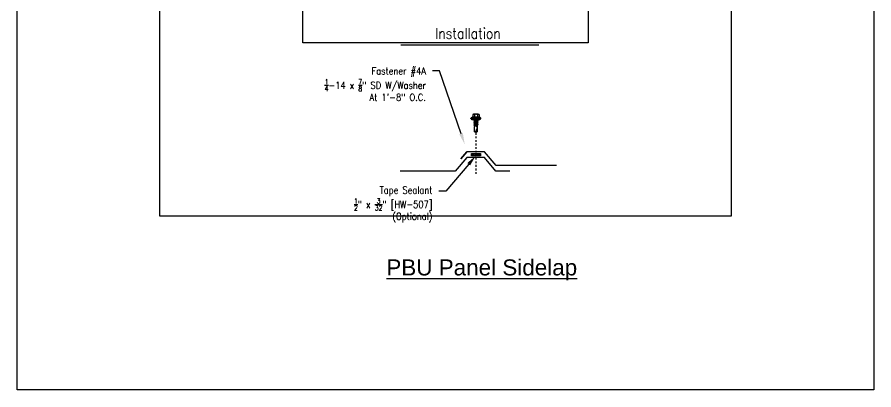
# Model space of a CAD drawing. Header units: inches. Extents: x -24 to 24, y -29.2 to 29.3.
# Drawn here: x -24 to 24, y -29.19 to -8.29 of the extents above; entities that cross this region are included whole.
import ezdxf
from ezdxf import colors
from ezdxf.entities.mleader import LeaderData, LeaderLine
from ezdxf.math import Vec2, Vec3

# ---------------------------------------------------------------- set-up
doc = ezdxf.new("R2010")
doc.units = ezdxf.units.IN
doc.header["$MEASUREMENT"] = 0
doc.linetypes.add('NCI_Dot', pattern=[0.25, 0, -0.25])
doc.layers.get('DEFPOINTS').update_dxf_attribs({"linetype": 'CONTINUOUS'})
for name, color, linetype in [('NCI_Dimensions', 3, 'CONTINUOUS'), ('NCI_Fasteners', 40, 'CONTINUOUS'), ('NCI_Hardware', 11, 'CONTINUOUS'), ('NCI_Panels', 152, 'CONTINUOUS'), ('NCI_Text', 3, 'CONTINUOUS')]:
    doc.layers.add(name, color=color, linetype=linetype)
for name, color, linetype, plot in [('NCI_Internal_Info', 7, 'CONTINUOUS', False), ('NCI_Internal_Info @ 2', 7, 'CONTINUOUS', False), ('NCI_Internal_Info @ 4', 7, 'CONTINUOUS', False), ('NCI_Internal_Info @ 6', 7, 'CONTINUOUS', False)]:
    doc.layers.add(name, color=color, linetype=linetype, plot=plot)
doc.styles.add('NCI_Bold', font='arial.ttf')
doc.styles.add('NCI_Detail', font='simplex.shx', dxfattribs={"width": 0.85, "height": 0.1})
doc.styles.add('NCI_DetailNA', font='simplex.shx', dxfattribs={"width": 0.85})
doc.dimstyles.new('NCI_Detail', dxfattribs={"dimtxt": 0.1, "dimasz": 0.15625, "dimexe": 0.0625, "dimexo": 0.0625, "dimgap": 0.0625, "dimtad": 1, "dimdec": 4, "dimzin": 3, "dimdsep": 46, "dimlunit": 4, "dimtxsty": 'NCI_DetailNA', "dimcen": 0.125, "dimclrd": 9, "dimclre": 9, "dimadec": 3, "dimazin": 2, "dimtfac": 0.66667, "dimtdec": 4, "dimtix": 1, "dimtmove": 1, "dimatfit": 3, "dimfxl": 0.18, "dimtolj": 1, "dimtzin": 0, "dimlwd": 25, "dimlwe": 25, "dimarcsym": 0})

# ---------------------------------------------------------------- blocks, each defined once
blk = doc.blocks.new('DetailOutline8511-2')
at = {"layer": 'NCI_Internal_Info'}
blk.add_lwpolyline([(-4, 4.8866), (4, 4.8866), (4, -4.8646), (-4, -4.8646)], close=True, dxfattribs=at)
blk = doc.blocks.new('*U45')
at = {"layer": 'NCI_Internal_Info @ 2', "xscale": 2, "yscale": 2, "zscale": 2}
blk.add_blockref('DetailOutline8511-2', (0, 0), dxfattribs=at)
at = {"layer": 'NCI_Internal_Info @ 4', "xscale": 4, "yscale": 4, "zscale": 4}
blk.add_blockref('DetailOutline8511-2', (0, 0), dxfattribs=at)
at = {"layer": 'NCI_Internal_Info @ 6', "xscale": 6, "yscale": 6, "zscale": 6}
blk.add_blockref('DetailOutline8511-2', (0, 0), dxfattribs=at)
blk = doc.blocks.new('HW507')
at = {"layer": 'NCI_Hardware'}
h = blk.add_hatch(dxfattribs=at)
h.set_pattern_fill('HEX', color=6, scale=0.01, style=0)
h.set_pattern_definition([(0, (-4.94835, -5.44326), (0, 0.0549926), [0.03175, -0.0635]), (120, (-4.94835, -5.44326), (-0.047625, -0.0274963), [0.03175, -0.0635]), (60, (-4.9166, -5.44326), (-0.047625, 0.0274963), [0.03175, -0.0635])])
h.paths.add_polyline_path([(0.256, 0), (-0.256, 0), (-0.256, -0.125), (0.256, -0.125)])
blk.add_lwpolyline([(0.256, -0.125), (-0.256, -0.125), (-0.256, 0), (0.256, 0)], close=True, dxfattribs=at)
at = {"layer": 'DEFPOINTS', "style": 'NCI_Detail', "width": 0.85, "flags": 1}
for tag, p in [('SPACING', (0.416, 0.034)), ('BDESC', (0.416, 0.291)), ('PARTID', (0.416, 0.205)), ('PARTNO', (0.416, 0.119)), ('GAGE', (0.416, -0.223)), ('LINFT', (0.416, -0.052)), ('FINISH', (0.416, -0.138))]:
    blk.add_attdef(tag, p, '', height=0.05, dxfattribs=at)
blk = doc.blocks.new('#4A')
at = {"layer": 'NCI_Fasteners'}
h = blk.add_hatch(color=256, dxfattribs=at)
h.dxf.hatch_style = 1
h.paths.add_polyline_path([(-0.225, 0.06), (-0.225, 0), (0.225, 0), (0.225, 0.06)])
at = {"layer": 'NCI_Fasteners', "linetype": 'Continuous', "ltscale": 2}
for p, q in [((-0.277, 0.076), (-0.277, 0.091)), ((-0.277, 0.076), (-0.277, 0.091)), ((-0.266, 0.114), (-0.2, 0.17)), ((-0.266, 0.114), (-0.2, 0.17)), ((-0.266, 0.114), (0.266, 0.114)), ((0.266, 0.06), (-0.266, 0.06)), ((-0.225, 0), (-0.225, 0.06)), ((-0.225, 0), (-0.225, 0.06)), ((0.225, 0), (-0.225, 0)), ((-0.2, 0.17), (0.2, 0.17)), ((-0.176, 0.295), (-0.176, 0.17)), ((-0.176, 0.295), (-0.176, 0.17)), ((0.132, 0.315), (-0.132, 0.315)), ((-0.116, 0), (-0.094, -0.013)), ((-0.116, 0), (-0.094, -0.013)), ((-0.028, 0), (-0.094, -0.013)), ((-0.028, 0), (-0.094, -0.013)), ((-0.088, 0.295), (-0.088, 0.17)), ((-0.088, 0.295), (-0.088, 0.17)), ((0.088, 0.295), (0.088, 0.17)), ((0.088, 0.295), (0.088, 0.17)), ((0.176, 0.295), (0.176, 0.17)), ((0.176, 0.295), (0.176, 0.17)), ((0.266, 0.114), (0.2, 0.17)), ((0.266, 0.114), (0.2, 0.17)), ((0.225, 0), (0.225, 0.06)), ((0.225, 0), (0.225, 0.06)), ((0.278, 0.076), (0.278, 0.091)), ((0.278, 0.076), (0.278, 0.091)), ((0.121, -0.032), (-0.122, -0.068)), ((0.121, -0.032), (-0.122, -0.068)), ((-0.122, -0.068), (-0.094, -0.052)), ((-0.122, -0.068), (-0.094, -0.052)), ((-0.122, -0.068), (-0.094, -0.084)), ((-0.122, -0.068), (-0.094, -0.084)), ((0.121, -0.103), (-0.122, -0.139)), ((0.121, -0.103), (-0.122, -0.139)), ((-0.122, -0.139), (-0.094, -0.123)), ((-0.122, -0.139), (-0.094, -0.123)), ((-0.122, -0.139), (-0.094, -0.155)), ((-0.122, -0.139), (-0.094, -0.155)), ((0.121, -0.174), (-0.122, -0.21)), ((0.121, -0.174), (-0.122, -0.21)), ((-0.122, -0.21), (-0.094, -0.194)), ((-0.122, -0.21), (-0.094, -0.194)), ((-0.122, -0.21), (-0.094, -0.226)), ((-0.122, -0.21), (-0.094, -0.226)), ((0.121, -0.245), (-0.122, -0.281)), ((0.121, -0.245), (-0.122, -0.281)), ((-0.122, -0.281), (-0.094, -0.265)), ((-0.122, -0.281), (-0.094, -0.265)), ((-0.122, -0.281), (-0.094, -0.297)), ((-0.122, -0.281), (-0.094, -0.297)), ((0.11, -0.317), (-0.103, -0.346)), ((0.11, -0.317), (-0.103, -0.346)), ((-0.081, -0.334), (-0.103, -0.346)), ((-0.081, -0.334), (-0.103, -0.346)), ((-0.074, -0.364), (-0.103, -0.346)), ((-0.074, -0.364), (-0.103, -0.346)), ((-0.094, -0.013), (-0.094, -0.052)), ((-0.094, -0.013), (-0.094, -0.052)), ((0.094, -0.017), (-0.094, -0.052)), ((0.094, -0.017), (-0.094, -0.052)), ((0.094, -0.048), (-0.094, -0.084)), ((0.094, -0.048), (-0.094, -0.084)), ((-0.094, -0.084), (-0.094, -0.123)), ((-0.094, -0.084), (-0.094, -0.123)), ((0.094, -0.088), (-0.094, -0.123)), ((0.094, -0.088), (-0.094, -0.123)), ((0.094, -0.119), (-0.094, -0.155)), ((0.094, -0.119), (-0.094, -0.155)), ((-0.094, -0.155), (-0.094, -0.194)), ((-0.094, -0.155), (-0.094, -0.194)), ((0.094, -0.159), (-0.094, -0.194)), ((0.094, -0.159), (-0.094, -0.194)), ((0.094, -0.19), (-0.094, -0.226)), ((0.094, -0.19), (-0.094, -0.226)), ((-0.094, -0.226), (-0.094, -0.265)), ((-0.094, -0.226), (-0.094, -0.265)), ((0.094, -0.23), (-0.094, -0.265)), ((0.094, -0.23), (-0.094, -0.265)), ((0.094, -0.261), (-0.094, -0.297)), ((0.094, -0.261), (-0.094, -0.297)), ((-0.094, -0.297), (-0.081, -0.334)), ((-0.094, -0.297), (-0.081, -0.334)), ((0.085, -0.302), (-0.081, -0.334)), ((0.085, -0.302), (-0.081, -0.334)), ((0.078, -0.335), (-0.074, -0.364)), ((0.078, -0.335), (-0.074, -0.364)), ((-0.074, -0.662), (-0.074, -0.364)), ((-0.074, -0.662), (-0.074, -0.364)), ((0.074, -0.354), (-0.022, -0.354)), ((0.074, -0.354), (-0.022, -0.354)), ((0.027, -0.384), (0.074, -0.375)), ((0.027, -0.384), (0.074, -0.375)), ((0.081, -0.38), (0.027, -0.384)), ((0.081, -0.38), (0.027, -0.384)), ((0.074, -0.384), (0.027, -0.384)), ((0.074, -0.384), (0.027, -0.384)), ((0.072, -0.376), (0.072, -0.354)), ((0.072, -0.384), (0.072, -0.662)), ((0.072, -0.384), (0.072, -0.662)), ((0.074, -0.354), (0.078, -0.335)), ((0.074, -0.354), (0.078, -0.335)), ((0.074, -0.375), (0.081, -0.38)), ((0.074, -0.375), (0.081, -0.38)), ((0.074, -0.384), (0.081, -0.38)), ((0.074, -0.384), (0.081, -0.38)), ((0.078, -0.335), (0.11, -0.317)), ((0.078, -0.335), (0.11, -0.317)), ((0.094, -0.261), (0.085, -0.302)), ((0.094, -0.261), (0.085, -0.302)), ((0.085, -0.302), (0.11, -0.317)), ((0.085, -0.302), (0.11, -0.317)), ((0.094, 0), (0.094, -0.017)), ((0.094, 0), (0.094, -0.017)), ((0.121, -0.032), (0.094, -0.017)), ((0.121, -0.032), (0.094, -0.017)), ((0.121, -0.032), (0.094, -0.048)), ((0.121, -0.032), (0.094, -0.048)), ((0.094, -0.048), (0.094, -0.088)), ((0.094, -0.048), (0.094, -0.088)), ((0.121, -0.103), (0.094, -0.088)), ((0.121, -0.103), (0.094, -0.088)), ((0.121, -0.103), (0.094, -0.119)), ((0.121, -0.103), (0.094, -0.119)), ((0.094, -0.119), (0.094, -0.159)), ((0.094, -0.119), (0.094, -0.159)), ((0.121, -0.174), (0.094, -0.159)), ((0.121, -0.174), (0.094, -0.159)), ((0.121, -0.174), (0.094, -0.19)), ((0.121, -0.174), (0.094, -0.19)), ((0.094, -0.19), (0.094, -0.23)), ((0.094, -0.19), (0.094, -0.23)), ((0.121, -0.245), (0.094, -0.23)), ((0.121, -0.245), (0.094, -0.23)), ((0.121, -0.245), (0.094, -0.261)), ((0.121, -0.245), (0.094, -0.261)), ((0, -0.704), (-0.074, -0.662)), ((0, -0.704), (-0.074, -0.662)), ((-0.012, -0.678), (0.047, -0.501)), ((-0.012, -0.678), (0.047, -0.501)), ((0, -0.704), (0.071, -0.488)), ((0, -0.704), (0.071, -0.488)), ((0, -0.704), (0.072, -0.662)), ((0, -0.704), (0.072, -0.662)), ((0.062, -0.656), (0.004, -0.69)), ((0.062, -0.656), (0.004, -0.69)), ((0.062, -0.656), (0.062, -0.514)), ((0.062, -0.656), (0.062, -0.514))]:
    blk.add_line(p, q, dxfattribs=at)
for centre, radius, start, end in [((-0.251, 0.092), 0.0263, 123.1251, 181.7405), ((-0.251, 0.092), 0.0263, 123.1251, 181.7405), ((-0.262, 0.075), 0.016, 178.3563, 255.1998), ((-0.262, 0.075), 0.016, 178.3563, 255.1998), ((-0.132, 0.256), 0.0592, 41.9753, 138.0247), ((-0.132, 0.256), 0.0592, 41.9753, 138.0247), ((0, 0.108), 0.207, 64.8855, 115.1145), ((0, 0.108), 0.207, 64.8855, 115.1145), ((0.132, 0.256), 0.0592, 41.9753, 138.0247), ((0.132, 0.256), 0.0592, 41.9753, 138.0247), ((0.251, 0.092), 0.0263, 358.2595, 56.8749), ((0.251, 0.092), 0.0263, 358.2595, 56.8749), ((0.262, 0.075), 0.016, 284.8002, 1.6437), ((0.262, 0.075), 0.016, 284.8002, 1.6437), ((-0.026, -0.701), 0.0615, 65.4578, 140.4937), ((-0.026, -0.701), 0.0615, 65.4578, 140.4937), ((0.017, -0.681), 0.0288, 175.1402, 234.2927), ((0.017, -0.681), 0.0288, 175.1402, 234.2927), ((0.013, -0.671), 0.0212, 161.6608, 244.9963), ((0.013, -0.671), 0.0212, 161.6608, 244.9963), ((0.018, -0.656), 0.0212, 161.6608, 244.9963), ((0.018, -0.656), 0.0212, 161.6608, 244.9963), ((0.022, -0.642), 0.0212, 161.6608, 244.9963), ((0.022, -0.642), 0.0212, 161.6608, 244.9963), ((0.027, -0.628), 0.0212, 161.6608, 244.9963), ((0.027, -0.628), 0.0212, 161.6608, 244.9963), ((0.032, -0.613), 0.0212, 161.6608, 244.9963), ((0.032, -0.613), 0.0212, 161.6608, 244.9963), ((0.037, -0.599), 0.0212, 161.6608, 244.9963), ((0.037, -0.599), 0.0212, 161.6608, 244.9963), ((0.041, -0.585), 0.0212, 161.6608, 244.9963), ((0.041, -0.585), 0.0212, 161.6608, 244.9963), ((0.046, -0.571), 0.0212, 161.6608, 244.9963), ((0.046, -0.571), 0.0212, 161.6608, 244.9963), ((0.051, -0.556), 0.0212, 161.6608, 244.9963), ((0.051, -0.556), 0.0212, 161.6608, 244.9963), ((0.056, -0.542), 0.0212, 161.6608, 244.9963), ((0.056, -0.542), 0.0212, 161.6608, 244.9963), ((0.06, -0.528), 0.0212, 161.6608, 244.9963), ((0.06, -0.528), 0.0212, 161.6608, 244.9963), ((0.065, -0.513), 0.0212, 161.6608, 244.9963), ((0.065, -0.513), 0.0212, 161.6608, 244.9963), ((0.066, -0.507), 0.0199, 70.838, 161.6608), ((0.066, -0.507), 0.0199, 70.838, 161.6608), ((0.07, -0.499), 0.0212, 173.9547, 244.9963), ((0.07, -0.499), 0.0212, 173.9547, 244.9963), ((0.074, -0.485), 0.0212, 196.7532, 244.9963), ((0.074, -0.485), 0.0212, 196.7532, 244.9963), ((0.079, -0.471), 0.0212, 232.1504, 244.9963), ((0.079, -0.471), 0.0212, 232.1504, 244.9963)]:
    blk.add_arc(centre, radius, start, end, dxfattribs=at)
at = {"layer": 'DEFPOINTS', "style": 'NCI_Detail', "width": 0.85, "flags": 1}
for tag, p in [('SPACING', (0.35, 0.128)), ('GAGE', (0.35, 0.025)), ('BDESC', (0.35, 0.231)), ('PARTID', (0.35, 0.197)), ('PARTNO', (0.35, 0.163)), ('LINFT', (0.35, 0.094)), ('FINISH', (0.35, 0.06))]:
    blk.add_attdef(tag, p, '', height=0.02, dxfattribs=at)

msp = doc.modelspace()

# ---------------------------------------------------------------- linework, layer by layer
at = {"layer": 'NCI_Dimensions', "linetype": 'NCI_Dot', "ltscale": 0.1}
msp.add_line((1.72272, -17.08139), (1.72272, -14.70063), dxfattribs=at)
at = {"layer": 'NCI_Panels'}
for points in [[(3.61299, -16.92586), (2.82835, -16.92586), (2.18659, -16.16105), (1.1882, -16.16105), (0.54644, -16.92586), (-2.54749, -16.92586)], [(6.21981, -16.60625), (2.83554, -16.60625), (2.19378, -15.84143), (1.19538, -15.84143), (0.86839, -16.23113), (1.19538, -15.84143)]]:
    msp.add_lwpolyline(points, dxfattribs=at)

# ---------------------------------------------------------------- block references
at = {"layer": 'NCI_Fasteners'}
msp.add_blockref('#4A', (1.70405, -14.05433), dxfattribs=at)
at = {"layer": 'NCI_Hardware'}
msp.add_blockref('HW507', (1.71269, -15.93888), dxfattribs=at)
at = {"layer": 'NCI_Internal_Info'}
msp.add_blockref('*U45', (0, 0), dxfattribs=at)

# ---------------------------------------------------------------- texts
at = {"layer": 'NCI_Dimensions', "style": 'NCI_Bold'}
msp.add_text('%%UPBU Panel Sidelap', height=0.9, dxfattribs=at).set_placement((-3.31433, -22.77252))
at = {"layer": 'NCI_Text', "style": 'NCI_Detail', "width": 0.85}
msp.add_text('Installation', height=0.6, dxfattribs=at).set_placement((-0.57803, -9.50334))

# ---------------------------------------------------------------- leaders
at = {"layer": 'NCI_Fasteners'}
msp.add_leader([(5.23702, -9.8673), (-0.10028, -9.8673), (-2.49879, -9.8673)], dimstyle='NCI_Detail', override={"dimscale": 0, "dimgap": 0.0625, "dimtad": 0}, dxfattribs=at)
at = {"layer": 'NCI_Text'}
ml = msp.add_multileader_mtext('Standard', dxfattribs=at)
ml.set_content('\\A1;Fastener #4A\\P{\\H0.7x;\\S1/4;}-14 x {\\H0.7x;\\S7/8;}" SD W/Washer\\PAt 1\'-8" O.C.', color=(0, 178, 0), style='NCI_Detail')
ml.set_leader_properties(color=9, linetype='ByLayer', lineweight=-1)
ml.build(insert=Vec2(0, 0))
ml.multileader.update_dxf_attribs({"dogleg_length": 0.1, "arrow_head_size": 0.625, "scale": 4})
ctx = ml.context
ctx.base_point, ctx.scale, ctx.char_height, ctx.arrow_head_size, ctx.landing_gap_size, ctx.plane_origin = Vec3(-7.78162, -11.31181), 4, 0.4, 0.625, 0.36, Vec3(1.44368, -9.74233)
ctx.text_align_type = 2
notes = []
notes.append((ctx, [(0, (1, 1, 0), (-0.336, -11.31181), (-1, 0), 0.4, [(0, [(1.0772, -15.41884)], 0, [])])]))
ctx.mtext.insert, ctx.mtext.alignment, ctx.mtext.flow_direction = Vec3(-1.096, -11.11181), 3, 5
ml = msp.add_multileader_mtext('Standard', dxfattribs=at)
ml.set_content('\\A1;Tape Sealant\\P{\\H0.7x;\\S1/2;}" x {\\H0.7x;\\S3/32;}" [HW-507]\\P(Optional) ', color=(0, 178, 0), style='NCI_Detail')
ml.set_leader_properties(color=9, linetype='ByLayer', lineweight=-1)
ml.build(insert=Vec2(0, 0))
ml.multileader.update_dxf_attribs({"dogleg_length": 0.1, "arrow_head_size": 0.625, "scale": 4})
ctx = ml.context
ctx.base_point, ctx.scale, ctx.char_height, ctx.arrow_head_size, ctx.landing_gap_size, ctx.plane_origin = Vec3(-5.95132, -18.05703), 4, 0.4, 0.625, 0.36, Vec3(-9.33842, -21.31479)
ctx.text_align_type = 2
notes.append((ctx, [(1, (1, 1, 0), (0.02582, -18.05703), (-1, 0), 0.4, [(0, [(1.70202, -16.05849)], 0, [])])]))
ctx.mtext.insert, ctx.mtext.alignment, ctx.mtext.flow_direction = Vec3(-0.73418, -17.79036), 3, 5
for ctx, leaders in notes:
    for number, flags, end, landing, length, lines in leaders:
        leader = LeaderData()
        leader.index, (leader.has_last_leader_line, leader.has_dogleg_vector, leader.attachment_direction) = number, flags
        leader.last_leader_point, leader.dogleg_vector, leader.dogleg_length = Vec3(end), Vec3(landing), length
        for number, points, colour, breaks in lines:
            line = LeaderLine()
            line.index, line.vertices, line.color, line.breaks = number, Vec3.list(points), colors.encode_raw_color(colour), breaks
            leader.lines.append(line)
        ctx.leaders.append(leader)

doc.saveas('drawing.dxf')
